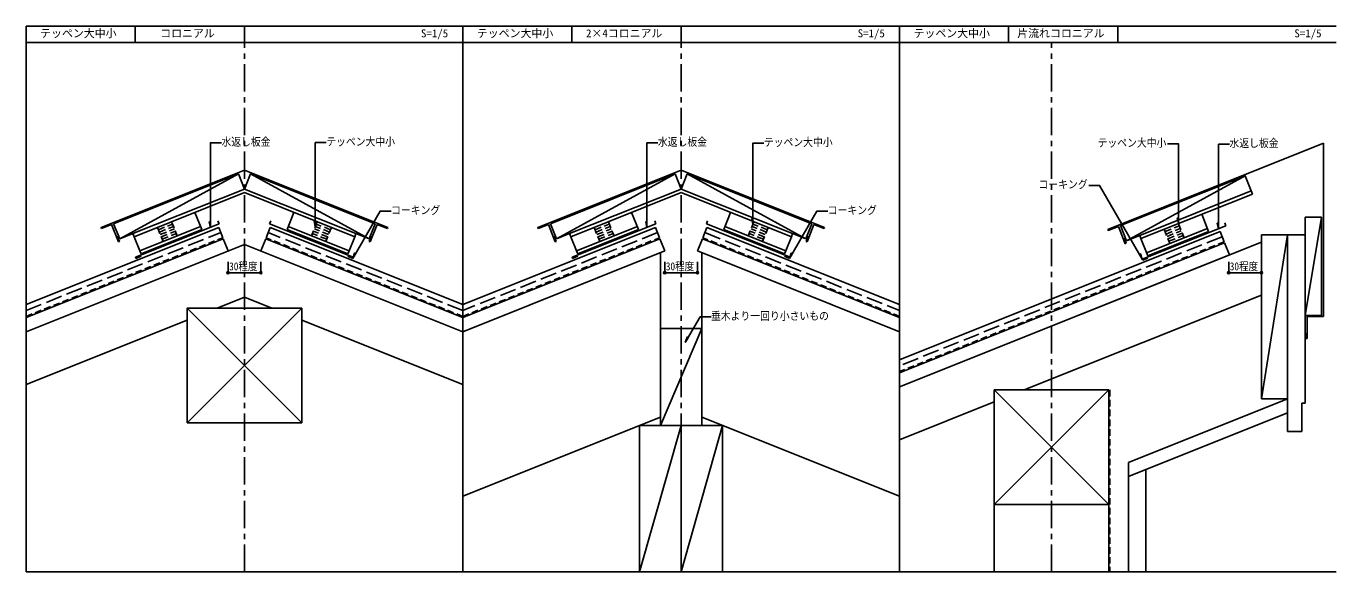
# Model space of a CAD drawing. Units: millimetres, scale not verified. Extents: x -21000 to 35000, y -10150 to -150.
# Drawn here: x -21000 to 2885, y -10150 to -150 of the extents above; entities that cross this region are included whole.
import ezdxf
from ezdxf.enums import TextEntityAlignment as Align

# ---------------------------------------------------------------- set-up
doc = ezdxf.new("R2010")
doc.units = ezdxf.units.MM
doc.header["$LTSCALE"] = 100
for name, pattern in [('CHAIN1', [8, 5, -1, 1, -1]), ('DASHED1', [1.8, 1.2, -0.6]), ('DASHED3', [4, 3, -1])]:
    doc.linetypes.add(name, pattern=pattern)
for name, color, linetype in [('0-0', 4, 'CHAIN1'), ('0-1', 4, 'Continuous'), ('0-2', 7, 'DASHED1'), ('0-3', 2, 'Continuous'), ('0-4', 3, 'Continuous'), ('0-5', 4, 'DASHED1'), ('1-5', 7, 'Continuous'), ('1-A', 5, 'Continuous')]:
    doc.layers.add(name, color=color, linetype=linetype)
doc.styles.add('ＭＳ ゴシック', font='')
doc.styles.get('ＭＳ ゴシック').set_extended_font_data('MS Gothic')

msp = doc.modelspace()

# ---------------------------------------------------------------- hatches: boundary and pattern name
at = {"layer": '1-A'}
for points in [[(-17280, -4668.8, 1), (-17320, -4668.8, 1)], [(-16680, -4668.8, 1), (-16720, -4668.8, 1)], [(-9280, -4668.8, 1), (-9320, -4668.8, 1)], [(-8680, -4668.8, 1), (-8720, -4668.8, 1)], [(1050.6, -4668.8, 1), (1010.6, -4668.8, 1)], [(1650.6, -4668.8, 1), (1610.6, -4668.8, 1)]]:
    msp.add_hatch(color=256, dxfattribs=at).paths.add_polyline_path(points)

# ---------------------------------------------------------------- linework, layer by layer
at = {"layer": '0-0'}
for p, q in [((-17000, -10150), (-17000, -450)), ((-9000, -10150), (-9000, -450)), ((-2215.9, -10150), (-2215.9, -450))]:
    msp.add_line(p, q, dxfattribs=at)
at = {"layer": '0-1'}
for p, q in [((-19395.5, -3770.8), (-17111.4, -2857.2)), ((-17111.4, -2857.2), (-19284.1, -4049.3)), ((-17000, -3135.7), (-17111.4, -2857.2)), ((-17000, -3135.7), (-16888.6, -2857.2)), ((-11395.5, -3770.8), (-9111.4, -2857.2)), ((-9111.4, -2857.2), (-11284.1, -4049.3)), ((-9000, -3135.7), (-9111.4, -2857.2)), ((-9000, -3135.7), (-8888.6, -2857.2)), ((1442.9, -3170.8), (1331.5, -2892.3)), ((-19395.5, -3770.8), (-19284.1, -4049.3)), ((-14604.5, -3770.8), (-14715.9, -4049.3)), ((-11395.5, -3770.8), (-11284.1, -4049.3)), ((-6604.5, -3770.8), (-6715.9, -4049.3)), ((-952.6, -3805.9), (-841.1, -4084.4)), ((2730.6, -3653.1), (2430.6, -3653.1)), ((2730.6, -3653.1), (2430.6, -5453.1)), ((2430.6, -3976.8), (2430.6, -3653.1)), ((2730.6, -3653.1), (2730.6, -5453.1)), ((-21000, -5490.3), (-17389.1, -4045.9)), ((-19042.6, -3952.8), (-19284.1, -4049.3)), ((-17389.1, -4045.9), (-17300, -4268.8)), ((-16610.9, -4045.9), (-16700, -4268.8)), ((-13000, -5490.3), (-16610.9, -4045.9)), ((-14957.4, -3952.8), (-14715.9, -4049.3)), ((-13000, -5490.3), (-9389.1, -4045.9)), ((-13000, -5490.3), (-9389.1, -4045.9)), ((-11042.6, -3952.8), (-11284.1, -4049.3)), ((-9389.1, -4045.9), (-9300, -4268.8)), ((-9389.1, -4045.9), (-9300, -4268.8)), ((-8610.9, -4045.9), (-8700, -4268.8)), ((-5000, -5490.3), (-8610.9, -4045.9)), ((-6957.4, -3952.8), (-6715.9, -4049.3)), ((-599.7, -3987.9), (-841.1, -4084.4)), ((1630.6, -6976.8), (1630.6, -3976.8)), ((2110.6, -3976.8), (1630.6, -3976.8)), ((2110.6, -3976.8), (1630.6, -6976.8)), ((-17000, -4148.8), (-21000, -5748.8)), ((-17000, -4148.8), (-13000, -5748.8)), ((-13000, -5748.8), (-9300, -4268.8)), ((-13000, -5748.8), (-9300, -4268.8)), ((-5000, -5748.8), (-8700, -4268.8)), ((-5000, -6761), (1630.6, -4108.8)), ((955.8, -4120.2), (-5000, -6502.5)), ((955.8, -4120.2), (-5000, -6502.5)), ((955.8, -4120.2), (1045, -4343)), ((955.8, -4120.2), (1045, -4343)), ((-9380, -5688.5), (-9380, -4300.8)), ((-9380, -5688.5), (-9380, -4300.8)), ((-8620, -5688.5), (-8620, -4300.8)), ((1045, -4343), (-5000, -6761)), ((-17000, -5118.1), (-17500, -5318.1)), ((-17000, -5118.1), (-16500, -5318.1)), ((-2715.9, -6816.7), (1630.6, -5078.1)), ((-15950, -5318.1), (-18050, -7418.1)), ((-15950, -7418.1), (-18050, -5318.1)), ((-15950, -7418.1), (-15950, -5318.1)), ((2730.6, -5453.1), (2430.6, -5453.1)), ((-18050, -5538.1), (-21000, -6718.1)), ((-15950, -5538.1), (-13000, -6718.1)), ((-9380, -5688.5), (-9380, -7468.5)), ((-8620, -5688.5), (-9380, -7468.5)), ((-3265.9, -6816.7), (-3265.9, -10150)), ((-1165.9, -6816.7), (-3265.9, -6816.7)), ((-3265.9, -8916.7), (-1165.9, -6816.7)), ((-1165.9, -8916.7), (-3265.9, -6816.7)), ((-1165.9, -6816.7), (-1165.9, -10150)), ((-3265.9, -7036.7), (-5000, -7730.4)), ((-805.9, -8143.4), (2110.6, -6976.8)), ((2110.6, -6976.8), (1630.6, -6976.8)), ((-9380, -7316.5), (-13000, -8764.5)), ((-8620, -7316.5), (-5000, -8764.5)), ((-18050, -7418.1), (-15950, -7418.1)), ((-9760, -7468.5), (-8240, -7468.5)), ((-9760, -10150), (-9760, -7468.5)), ((-9000, -7468.5), (-9760, -10150)), ((-9000, -7468.5), (-9000, -10150)), ((-8240, -7468.5), (-9000, -10150)), ((-8240, -10150), (-8240, -7468.5)), ((-805.9, -10150), (-805.9, -8143.4)), ((-3265.9, -8916.7), (-1165.9, -8916.7))]:
    msp.add_line(p, q, dxfattribs=at)
for points in [[(-14604.5, -3770.8), (-16888.6, -2857.2), (-14715.9, -4049.3)], [(-6604.5, -3770.8), (-8888.6, -2857.2), (-6715.9, -4049.3)], [(-952.6, -3805.9), (1331.5, -2892.3), (-841.1, -4084.4)], [(-18050, -7418.1), (-18050, -5318.1), (-15950, -5318.1)], [(-9380, -5688.5), (-8620, -5688.5), (-8620, -7468.5)]]:
    msp.add_lwpolyline(points, dxfattribs=at)
at = {"layer": '0-2'}
for p, q in [((-21000, -5468.7), (-17396.6, -4027.4)), ((-13000, -5468.7), (-16603.4, -4027.4)), ((-13000, -5468.7), (-9396.6, -4027.4)), ((-13000, -5468.7), (-9396.6, -4027.4)), ((-5000, -5468.7), (-8603.4, -4027.4)), ((948.4, -4101.6), (-5000, -6481)), ((948.4, -4101.6), (-5000, -6481)), ((-1145.9, -6816.7), (-1145.9, -10150))]:
    msp.add_line(p, q, dxfattribs=at)
at = {"layer": '0-3'}
for p, q in [((-17470.8, -3841.7), (-21000, -5253.3)), ((-17396.6, -4027.4), (-17470.8, -3841.7)), ((-16603.4, -4027.4), (-16529.2, -3841.7)), ((-16529.2, -3841.7), (-13000, -5253.3)), ((-9470.8, -3841.7), (-13000, -5253.3)), ((-9396.6, -4027.4), (-9470.8, -3841.7)), ((-8603.4, -4027.4), (-8529.2, -3841.7)), ((-8529.2, -3841.7), (-5000, -5253.3)), ((874.1, -3915.9), (-5000, -6265.6)), ((948.4, -4101.6), (874.1, -3915.9)), ((2110.6, -3976.8), (2430.6, -3976.8)), ((2110.6, -7576.8), (2110.6, -3976.8)), ((2430.6, -3976.8), (2430.6, -7056.8)), ((2430.6, -7056.8), (2370.6, -7056.8)), ((2370.6, -7056.8), (2370.6, -7576.8)), ((-805.9, -8401.9), (2110.6, -7235.3)), ((2370.6, -7576.8), (2110.6, -7576.8)), ((-485.9, -10150), (-485.9, -8273.9))]:
    msp.add_line(p, q, dxfattribs=at)
at = {"layer": '0-3', "color": 4, "linetype": 'DASHED3'}
for p, q in [((-21000, -5361), (-17433.7, -3934.5)), ((-13000, -5361), (-16566.3, -3934.5)), ((-9433.7, -3934.5), (-13000, -5361)), ((-8566.3, -3934.5), (-5000, -5361)), ((911.3, -4008.8), (-5000, -6373.3))]:
    msp.add_line(p, q, dxfattribs=at)
at = {"layer": '0-4'}
for p, q in [((-21000, -10150), (-21000, -150)), ((-21000, -150), (-13000, -150)), ((-19000, -150), (-19000, -450)), ((-17000, -150), (-17000, -450)), ((-13000, -10150), (-13000, -150)), ((-13000, -150), (-5000, -150)), ((-11000, -150), (-11000, -450)), ((-9000, -150), (-9000, -450)), ((-5000, -10150), (-5000, -150)), ((-5000, -150), (3000, -150)), ((-3000, -150), (-3000, -450)), ((-1000, -150), (-1000, -450)), ((-21000, -450), (-13000, -450)), ((-13000, -450), (-5000, -450)), ((-5000, -450), (3000, -450)), ((2770.6, -2295.1), (-1182.8, -3876.4)), ((2770.6, -2295.1), (2770.6, -5473.1)), ((-17000, -2791.1), (-14374.3, -3841.4)), ((-9000, -2791.1), (-6374.3, -3841.4)), ((-19432.6, -3785.6), (-19618.3, -3859.9)), ((-19432.6, -3785.6), (-19306.3, -4101.3)), ((-17461.9, -3773.5), (-18994.8, -4386.6)), ((-17461.9, -3773.5), (-17484.2, -3717.8)), ((-16538.1, -3773.5), (-16515.8, -3717.8)), ((-16538.1, -3773.5), (-15005.2, -4386.6)), ((-14567.4, -3785.6), (-14693.7, -4101.3)), ((-14567.4, -3785.6), (-14381.7, -3859.9)), ((-11432.6, -3785.6), (-11618.3, -3859.9)), ((-11432.6, -3785.6), (-11306.3, -4101.3)), ((-9461.9, -3773.5), (-10994.8, -4386.6)), ((-9461.9, -3773.5), (-9484.2, -3717.8)), ((-8538.1, -3773.5), (-8515.8, -3717.8)), ((-8538.1, -3773.5), (-7005.2, -4386.6)), ((-6567.4, -3785.6), (-6693.7, -4101.3)), ((-6567.4, -3785.6), (-6381.7, -3859.9)), ((-989.7, -3820.7), (-1175.4, -3895)), ((-989.7, -3820.7), (-863.4, -4136.4)), ((981, -3808.6), (-551.9, -4421.7)), ((981, -3808.6), (958.7, -3752.9)), ((-19324.9, -4001), (-19287.8, -4093.9)), ((-14675.1, -4001), (-14712.2, -4093.9)), ((-14374.3, -3841.4), (-14381.7, -3859.9)), ((-11324.9, -4001), (-11287.8, -4093.9)), ((-6675.1, -4001), (-6712.2, -4093.9)), ((-6374.3, -3841.4), (-6381.7, -3859.9)), ((-1182.8, -3876.4), (-1175.4, -3895)), ((-882, -4036.1), (-844.9, -4129)), ((-19287.8, -4093.9), (-19306.3, -4101.3)), ((-14712.2, -4093.9), (-14693.7, -4101.3)), ((-11287.8, -4093.9), (-11306.3, -4101.3)), ((-6712.2, -4093.9), (-6693.7, -4101.3)), ((-844.9, -4129), (-863.4, -4136.4)), ((-18994.8, -4386.6), (-18987.4, -4405.2)), ((-18987.4, -4405.2), (-18894.5, -4368.1)), ((-15012.6, -4405.2), (-15105.5, -4368.1)), ((-15005.2, -4386.6), (-15012.6, -4405.2)), ((-10994.8, -4386.6), (-10987.4, -4405.2)), ((-10987.4, -4405.2), (-10894.5, -4368.1)), ((-7012.6, -4405.2), (-7105.5, -4368.1)), ((-7005.2, -4386.6), (-7012.6, -4405.2)), ((-551.9, -4421.7), (-544.5, -4440.3)), ((-544.5, -4440.3), (-451.6, -4403.2)), ((2470.6, -5473.1), (2470.6, -5873.1)), ((2770.6, -5473.1), (2470.6, -5473.1)), ((2450.6, -5773.1), (2450.6, -5873.1)), ((2470.6, -5873.1), (2450.6, -5873.1)), ((-21000, -10150), (-13000, -10150)), ((-13000, -10150), (-5000, -10150)), ((-5000, -10150), (3000, -10150))]:
    msp.add_line(p, q, dxfattribs=at)
for points in [[(-17000, -2791.1), (-19625.7, -3841.4), (-19618.3, -3859.9)], [(-9000, -2791.1), (-11625.7, -3841.4), (-11618.3, -3859.9)]]:
    msp.add_lwpolyline(points, dxfattribs=at)
at = {"layer": '0-5', "color": 7, "linetype": 'Continuous'}
for p, q in [((-17000, -3135.7), (-19042.6, -3952.8)), ((-19020.4, -4008.5), (-17000, -3200.3)), ((-14957.4, -3952.8), (-17000, -3135.7)), ((-14979.6, -4008.5), (-17000, -3200.3)), ((-11042.6, -3952.8), (-9000, -3135.7)), ((-11020.4, -4008.5), (-9000, -3200.3)), ((-6957.4, -3952.8), (-9000, -3135.7)), ((-6979.6, -4008.5), (-9000, -3200.3)), ((-599.7, -3987.9), (1442.9, -3170.8)), ((-577.5, -4043.6), (1465.2, -3226.5)), ((1442.9, -3170.8), (1465.2, -3226.5)), ((-17906.2, -3562.8), (-17779.9, -3878.5)), ((-16093.8, -3562.8), (-16220.1, -3878.5)), ((-9906.2, -3562.8), (-9779.9, -3878.5)), ((-8093.8, -3562.8), (-8220.1, -3878.5)), ((536.7, -3597.9), (663, -3913.6)), ((-19042.6, -3952.8), (-19020.4, -4008.5)), ((-18894.1, -4324.2), (-17779.9, -3878.5)), ((-15105.9, -4324.2), (-16220.1, -3878.5)), ((-14957.4, -3952.8), (-14979.6, -4008.5)), ((-11042.6, -3952.8), (-11020.4, -4008.5)), ((-11020.4, -4008.5), (-10916.4, -4268.4)), ((-10916.4, -4268.4), (-9802.2, -3822.8)), ((-10894.1, -4324.2), (-9779.9, -3878.5)), ((-7105.9, -4324.2), (-8220.1, -3878.5)), ((-7083.6, -4268.4), (-8197.8, -3822.8)), ((-6979.6, -4008.5), (-7083.6, -4268.4)), ((-6957.4, -3952.8), (-6979.6, -4008.5)), ((-599.7, -3987.9), (-577.5, -4043.6)), ((-577.5, -4043.6), (-451.2, -4359.3)), ((-473.5, -4303.5), (640.7, -3857.9)), ((-451.2, -4359.3), (663, -3913.6)), ((-18916.4, -4268.4), (-18894.1, -4324.2)), ((-15083.6, -4268.4), (-15105.9, -4324.2)), ((-10916.4, -4268.4), (-10894.1, -4324.2)), ((-7083.6, -4268.4), (-7105.9, -4324.2))]:
    msp.add_line(p, q, dxfattribs=at)
at = {"layer": '0-5'}
for p, q in [((-18575.9, -3881), (-18316, -3777)), ((-18558.6, -3924.3), (-18298.6, -3820.3)), ((-18333.3, -3733.6), (-18229.3, -3993.6)), ((-15666.7, -3733.6), (-15770.7, -3993.6)), ((-15441.4, -3924.3), (-15701.4, -3820.3)), ((-15424.1, -3881), (-15684, -3777)), ((-10575.9, -3881), (-10316, -3777)), ((-10558.6, -3924.3), (-10298.6, -3820.3)), ((-10333.3, -3733.6), (-10229.3, -3993.6)), ((-7666.7, -3733.6), (-7770.7, -3993.6)), ((-7441.4, -3924.3), (-7701.4, -3820.3)), ((-7424.1, -3881), (-7684, -3777)), ((-133, -3916.1), (126.9, -3812.1)), ((109.6, -3768.7), (213.6, -4028.7)), ((-18593.3, -3837.6), (-18489.3, -4097.6)), ((-18541.3, -3967.6), (-18281.3, -3863.6)), ((-18523.9, -4011), (-18264, -3907)), ((-18506.6, -4054.3), (-18246.6, -3950.3)), ((-15493.4, -4054.3), (-15753.4, -3950.3)), ((-15476.1, -4011), (-15736, -3907)), ((-15458.7, -3967.6), (-15718.7, -3863.6)), ((-15406.7, -3837.6), (-15510.7, -4097.6)), ((-10593.3, -3837.6), (-10489.3, -4097.6)), ((-10541.3, -3967.6), (-10281.3, -3863.6)), ((-10523.9, -4011), (-10264, -3907)), ((-10506.6, -4054.3), (-10246.6, -3950.3)), ((-7493.4, -4054.3), (-7753.4, -3950.3)), ((-7476.1, -4011), (-7736, -3907)), ((-7458.7, -3967.6), (-7718.7, -3863.6)), ((-7406.7, -3837.6), (-7510.7, -4097.6)), ((-150.4, -3872.7), (-46.4, -4132.7)), ((-115.7, -3959.4), (144.3, -3855.4)), ((-98.4, -4002.7), (161.6, -3898.7)), ((-81, -4046), (178.9, -3942.1)), ((-63.7, -4089.4), (196.3, -3985.4))]:
    msp.add_line(p, q, dxfattribs=at)
at = {"layer": '0-5', "color": 7, "linetype": 'Continuous'}
for points in [[(-19020.4, -4008.5), (-18916.4, -4268.4), (-17802.2, -3822.8)], [(-14979.6, -4008.5), (-15083.6, -4268.4), (-16197.8, -3822.8)]]:
    msp.add_lwpolyline(points, dxfattribs=at)
at = {"layer": '1-5'}
for points in [[(-17621.6, -3837.4), (-17621.6, -2287.5), (-17421.6, -2287.5)], [(-15701.4, -3820.3), (-15701.4, -2284.3), (-15501.4, -2284.3)], [(-9625.7, -3839), (-9625.7, -2289.2), (-9425.7, -2289.2)], [(-7684, -3777), (-7684, -2295.1), (-7484, -2295.1)], [(109.6, -3768.7), (109.6, -2306), (-90.4, -2306)], [(844.3, -3863.3), (844.3, -2313.5), (1044.3, -2313.5)], [(-551.9, -4421.7), (-1333.3, -3068.4), (-1533.3, -3068.4)], [(-15012.6, -4405.2), (-14513.5, -3540.6), (-14313.5, -3540.6)], [(-7012.6, -4405.2), (-6513.5, -3540.6), (-6313.5, -3540.6)], [(-8923.2, -5946.7), (-8652.7, -5478.2), (-8452.7, -5478.2)]]:
    msp.add_lwpolyline(points, dxfattribs=at)
for points in [[(-17621.6, -3837.4), (-17643.8, -3737.4), (-17621.6, -3737.4)], [(-15701.4, -3820.3), (-15723.5, -3720.3), (-15701.4, -3720.3)], [(-9625.7, -3839), (-9647.9, -3739), (-9625.7, -3739)], [(-7684, -3777), (-7706.2, -3677), (-7684, -3677)], [(109.6, -3768.7), (87.4, -3668.7), (109.6, -3668.7)], [(844.3, -3863.3), (822.1, -3763.3), (844.3, -3763.3)], [(-15012.6, -4405.2), (-14981.8, -4307.5), (-14962.6, -4318.6)], [(-7012.6, -4405.2), (-6981.8, -4307.5), (-6962.6, -4318.6)], [(-551.9, -4421.7), (-582.7, -4324), (-601.9, -4335.1)], [(-8923.2, -5946.7), (-8892.4, -5849), (-8873.2, -5860.1)]]:
    msp.add_lwpolyline(points, close=True, dxfattribs=at)
for points in [[(-17621.6, -3837.4), (-17643.8, -3737.4), (-17621.6, -3737.4)], [(-15701.4, -3820.3), (-15723.5, -3720.3), (-15701.4, -3720.3)], [(-9625.7, -3839), (-9647.9, -3739), (-9625.7, -3739)], [(-7684, -3777), (-7706.2, -3677), (-7684, -3677)], [(109.6, -3768.7), (87.4, -3668.7), (109.6, -3668.7)], [(844.3, -3863.3), (822.1, -3763.3), (844.3, -3763.3)], [(-15012.6, -4405.2), (-14981.8, -4307.5), (-14962.6, -4318.6)], [(-7012.6, -4405.2), (-6981.8, -4307.5), (-6962.6, -4318.6)], [(-551.9, -4421.7), (-582.7, -4324), (-601.9, -4335.1)], [(-8923.2, -5946.7), (-8892.4, -5849), (-8873.2, -5860.1)]]:
    msp.add_solid(points, dxfattribs=at)
at = {"layer": '1-A', "color": 7}
for p, q in [((-17300, -4668.8), (-17300, -4468.8)), ((-16700, -4668.8), (-16700, -4468.8)), ((-9300, -4668.8), (-9300, -4468.8)), ((-8700, -4668.8), (-8700, -4468.8)), ((1030.6, -4668.8), (1030.6, -4468.8)), ((1630.6, -4668.8), (1630.6, -4468.8)), ((-17300, -4668.8), (-16700, -4668.8)), ((-9300, -4668.8), (-8700, -4668.8)), ((1030.6, -4668.8), (1630.6, -4668.8))]:
    msp.add_line(p, q, dxfattribs=at)
at = {"layer": '1-A'}
for centre in [(-17300, -4668.8), (-16700, -4668.8), (-9300, -4668.8), (-8700, -4668.8), (1030.6, -4668.8), (1630.6, -4668.8)]:
    msp.add_circle(centre, 20, dxfattribs=at)

# ---------------------------------------------------------------- texts
at = {"layer": '0-1', "style": 'ＭＳ ゴシック'}
for s, p in [('テッペン大中小', (-20742.6, -400)), ('コロニアル', (-18542.6, -400)), ('S=1/5', (-13766.1, -400)), ('テッペン大中小', (-12742.6, -400)), ('2×4コロニアル', (-10742.6, -400)), ('S=1/5', (-5766.1, -400)), ('テッペン大中小', (-4742.6, -400)), ('片流れコロニアル', (-2842.6, -400)), ('S=1/5', (2233.9, -400))]:
    msp.add_text(s, height=146.6, dxfattribs=at).set_placement(p, align=Align.BOTTOM_LEFT)
at = {"layer": '1-5', "color": 5, "style": 'ＭＳ ゴシック', "width": 0.9}
for s, p in [('水返し板金', (-17421.6, -2387.5)), ('テッペン大中小', (-15501.4, -2384.3)), ('水返し板金', (-9425.7, -2389.2)), ('テッペン大中小', (-7484, -2395.1)), ('テッペン大中小', (-1370.4, -2406)), ('水返し板金', (1044.3, -2413.5)), ('コーキング', (-2453.3, -3168.4)), ('コーキング', (-14313.5, -3640.6)), ('コーキング', (-6313.5, -3640.6)), ('垂木より一回り小さいもの', (-8452.7, -5578.2))]:
    msp.add_text(s, height=146.6, dxfattribs=at).set_placement(p, align=Align.BOTTOM_LEFT)
at = {"layer": '1-A', "style": 'ＭＳ ゴシック', "width": 0.85}
for p in [(-17280, -4668.8), (-9280, -4668.8), (1050.6, -4668.8)]:
    msp.add_text('30程度', height=146.6, dxfattribs=at).set_placement(p, align=Align.BOTTOM_LEFT)

doc.saveas('drawing.dxf')
